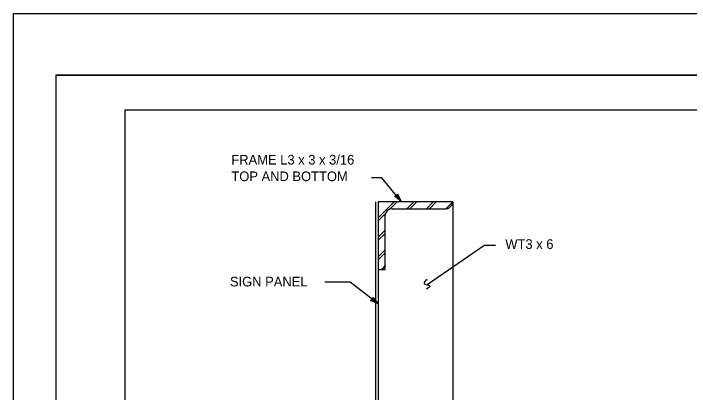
# Model space of a CAD drawing. Extents: x -894 to 866, y -476 to 714.
# Drawn here: x -894 to -404.8, y 439.3 to 713.6 of the extents above; entities that cross this region are included whole.
import ezdxf

# ---------------------------------------------------------------- set-up
doc = ezdxf.new("R2010")
doc.units = 0
for name, color, linetype in [('10 Sheet Format', 7, 'Continuous'), ('56 Stage 3 Anno', 7, 'Continuous'), ('57 Undefined', 7, 'Continuous'), ('59 Sndwall Anno', 7, 'Continuous'), ('60 Nongeo Data', 7, 'Continuous')]:
    doc.layers.add(name, color=color, linetype=linetype)

msp = doc.modelspace()

# ---------------------------------------------------------------- linework, layer by layer
at = {"layer": '10 Sheet Format'}
for p, q in [((-863.46, 668.96), (-863.46, -431.04)), ((-863.46, 668.96), (836.55, 668.96)), ((-813.45, 643.96), (811.55, 643.96)), ((-813.45, 643.96), (-813.45, -406.04))]:
    msp.add_line(p, q, dxfattribs=at)
for points in [[(-894.04, 713.56), (865.96, 713.56), (865.96, -476.44), (-894.04, -476.44)], [(-863.46, -431.04), (836.55, -431.04), (836.55, 668.96), (-863.46, 668.96)]]:
    msp.add_lwpolyline(points, close=True, dxfattribs=at)
at = {"layer": '56 Stage 3 Anno'}
for p, q in [((-627.38, 594.69), (-634.89, 594.69)), ((-613.37, 577.5), (-627.38, 594.69)), ((-616.66, 581.53), (-616.12, 583)), ((-616.39, 582.2), (-615.11, 579.65)), ((-616.26, 582.61), (-614.24, 578.57)), ((-616.12, 583), (-616.12, 583)), ((-616.12, 583), (-613.37, 577.5)), ((-618.19, 581.31), (-616.66, 581.53)), ((-613.37, 577.5), (-618.19, 581.31)), ((-618.19, 581.31), (-618.19, 581.31)), ((-614.25, 578.58), (-617.77, 581.36)), ((-615.11, 579.65), (-617.39, 581.44)), ((-615.99, 580.72), (-616.96, 581.48)), ((-616.55, 581.84), (-615.99, 580.72)), ((-613.37, 577.5), (-613.37, 577.5)), ((-552.99, 545.9), (-594.73, 517.36)), ((-552.99, 545.9), (-545.17, 545.9)), ((-650.44, 519.17), (-668.72, 519.17)), ((-630.03, 503.39), (-650.44, 519.17)), ((-635.59, 506.01), (-634.14, 506.57)), ((-630.03, 503.39), (-635.59, 506.01)), ((-635.59, 506.01), (-635.59, 506.01)), ((-631.13, 504.24), (-635.19, 506.15)), ((-632.22, 505.08), (-634.83, 506.32)), ((-633.31, 505.93), (-634.43, 506.46)), ((-634.14, 506.57), (-633.96, 508.12)), ((-634.11, 506.9), (-633.31, 505.93)), ((-634.04, 507.28), (-632.22, 505.08)), ((-634, 507.71), (-631.12, 504.24)), ((-633.96, 508.12), (-633.96, 508.12)), ((-633.96, 508.12), (-630.03, 503.39)), ((-630.03, 503.39), (-630.03, 503.39))]:
    msp.add_line(p, q, dxfattribs=at)
msp.add_spline([(-594.56, 521.01), (-596.94, 518.32), (-592.79, 516.38), (-595.09, 514.13)], degree=3, dxfattribs=at)
at = {"layer": '59 Sndwall Anno'}
for p, q in [((-630.03, 565.83), (-618.55, 577.31)), ((-621.61, 572.02), (-616.32, 577.31)), ((-609.4, 572.31), (-604.4, 577.31)), ((-607.18, 572.31), (-602.18, 577.31)), ((-595.26, 572.31), (-590.26, 577.31)), ((-593.03, 572.31), (-588.03, 577.31)), ((-581.01, 572.42), (-576.12, 577.31)), ((-630.03, 563.6), (-624.7, 568.93)), ((-630.03, 551.69), (-625.03, 556.69)), ((-630.03, 549.46), (-625.03, 554.46)), ((-630.03, 537.54), (-625.03, 542.54)), ((-630.03, 535.32), (-625.03, 540.32))]:
    msp.add_line(p, q, dxfattribs=at)
at = {"layer": '60 Nongeo Data'}
for p, q in [((-632.03, 577.31), (-632.03, 230.31)), ((-576.03, 577.31), (-630.03, 577.31)), ((-630.03, 577.31), (-630.03, 528.31)), ((-576.03, 577.31), (-576.03, 389.31)), ((-620.03, 572.31), (-581.58, 572.31)), ((-625.03, 528.31), (-625.03, 567.31)), ((-630.03, 528.31), (-625.03, 528.31)), ((-630.03, 528.31), (-630.03, 230.31))]:
    msp.add_line(p, q, dxfattribs=at)
for centre, radius, start, end in [((-581.59, 577.88), 5.58, 266.0584, 354.1985), ((-620.03, 567.31), 5, 90, 180), ((-629.03, 532.31), 4, 270, 0)]:
    msp.add_arc(centre, radius, start, end, dxfattribs=at)

# ---------------------------------------------------------------- texts
at = {"layer": '57 Undefined'}
for s, p in [('FRAME L3 x 3 x 3/16', (-736.38, 604.27)), ('TOP AND BOTTOM', (-736.38, 592.27)), ('WT3 x 6', (-538.09, 543.23)), ('SIGN PANEL', (-737.41, 516.08))]:
    msp.add_text(s, height=7, dxfattribs=at).set_placement(p)

doc.saveas('drawing.dxf')
